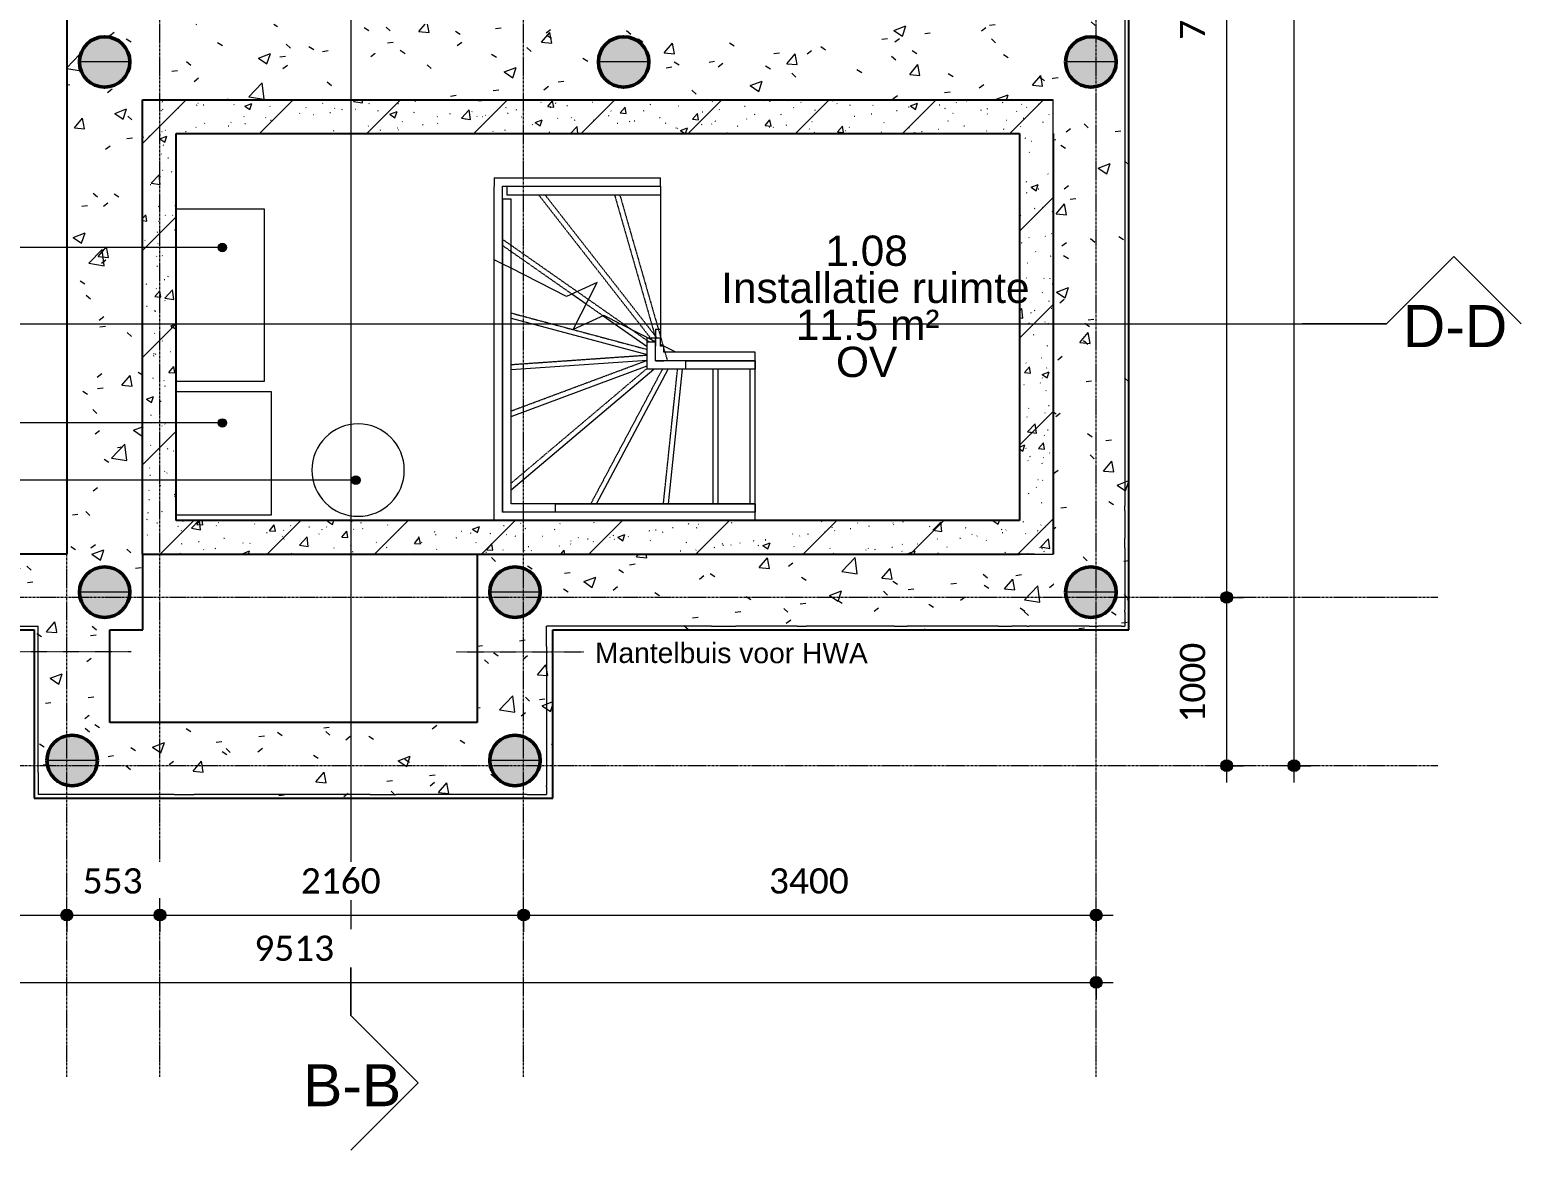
# Model space of a CAD drawing. Header units: millimetres. Extents: x -7809 to 7017, y -1424 to 14299.
# Drawn here: x -1839 to 7017, y -1424 to 5233 of the extents above; entities that cross this region are included whole.
import ezdxf

# ---------------------------------------------------------------- set-up
doc = ezdxf.new("R2010")
doc.units = ezdxf.units.MM
for name, pattern in [('dash-dash', [6, 3, -1, 1, -1]), ('grid', [24, 15, -3, 3, -3]), ('Overhead', [3.96875, 2.38125, -1.5875])]:
    doc.linetypes.add(name, pattern=pattern)
for name, color, linetype, lineweight in [('A-ANNO-DIMS', 211, 'Continuous', 9), ('A-ANNO-DIMS-100', 211, 'Continuous', 9), ('A-AREA-IDEN', 2, 'Continuous', 9), ('A-DETL', 90, 'Continuous', 9), ('A-FLOR-HRAL', 11, 'Continuous', 9), ('A-GENM', 13, 'Continuous', 9), ('A-GENM-IDEN', 13, 'Continuous', 9), ('A-WALL', 113, 'Continuous', 9), ('A-WALL-PATT', 111, 'Continuous', 25), ('C-TOPO', 7, 'Continuous', 9), ('G-ANNO-SYMB', 111, 'Continuous', 9), ('G-ANNO-TEXT', 231, 'Continuous', 9), ('S-FNDN', 32, 'Continuous', 9), ('S-GRID', 1, 'Continuous', 9), ('S-STRS', 31, 'Continuous', 9), ('S-STRS-MBND', 31, 'Overhead', 9)]:
    doc.layers.add(name, color=color, linetype=linetype, lineweight=lineweight)
doc.styles.add('Arial_1', font='arial.ttf', dxfattribs={"height": 250})
doc.styles.add('Arial_2', font='arial.ttf', dxfattribs={"height": 180})
doc.styles.add('Arial_3', font='arial.ttf', dxfattribs={"height": 120})
doc.styles.add('Calibri', font='calibri.ttf', dxfattribs={"height": 150})
doc.dimstyles.new('00_BR_maatvoering_1_5mm', dxfattribs={"dimscale": 304.8, "dimtxt": 176.602264, "dimasz": 0.918635, "dimexe": 0.328084, "dimexo": 0.0625, "dimgap": 0.229659, "dimtad": 1, "dimdec": 0, "dimzin": 0, "dimdsep": 46, "dimtxsty": 'Calibri', "dimblk1": 'DOTSMALL', "dimblk2": 'DOTSMALL', "dimsah": 1, "dimcen": 0.09, "dimdle": 0.328084, "dimazin": 0, "dimtfac": 1, "dimtdec": 4, "dimtix": 1, "dimtmove": 0, "dimatfit": 3, "dimfxl": 0.328084, "dimfxlon": 1, "dimtvp": 1, "dimtfill": 1, "dimtolj": 1, "dimtzin": 0, "dimarcsym": 2})
pattern_1 = [(50, (0, 0), (728.737, -63.756), [76.2, -838.2]), (355, (0, 0), (-140.97, 764.228), [60.96, -670.56]), (100.451, (60.7, -5.3), (587.77, 700.467), [64.76, -712.36]), (46.184, (0, 203.2), (1084.316, -168.17), [114.3, -1257.3]), (96.636, (90.4, 189.2), (949.61, 989.71), [97.14, -1068.54]), (351.184, (0, 203.2), (949.62, 989.7), [91.44, -1005.84]), (21, (101.6, 152.4), (606.458, -409.06), [76.2, -838.2]), (326, (101.6, 152.4), (247.21, 736.753), [60.96, -670.56]), (71.451, (152.14, 118.3), (853.67, 327.685), [64.76, -712.36]), (37.5, (0, 0), (12.3547, 338.22), [33.528, -628.904, 33.528, -647.192, -673.1]), (37.5, (0, 0), (12.3547, 338.22), [-1343.152, 33.528, -639.572]), (7.5, (0, 0), (267.279, 400.722), [33.528, -354.584, 33.528, -613.664, -256.54]), (7.5, (0, 0), (267.279, 400.722), [-1035.304, 33.528, -223.012]), (327.5, (-226.57, 0), (542.3633, -22.9153), [33.528, -220.472, 33.528, -758.952, -1051.56]), (327.5, (-226.57, 0), (542.3633, -22.9153), [-1046.48, 33.528, -1018.032]), (317.5, (-328.17, 0), (592.517, 101.707), [33.528, -296.672, 33.528, -492.76, -746.76]), (317.5, (-328.17, 0), (592.517, 101.707), [-856.488, 33.528, -713.232])]
pattern_2 = [(45, (0, 0), (-318.198, 318.198), []), (50, (0, 0), (430.356, -37.652), [45, -495]), (355, (0, 0), (-83.25, 451.315), [36, -396]), (100.451, (35.86, -3.14), (347.109, 413.66), [38.244, -420.685]), (46.184, (1e-13, 120), (640.344, -99.314), [67.5, -742.5]), (96.636, (53.36, 111.7), (560.793, 584.475), [57.366, -631.03]), (351.184, (1e-13, 120), (560.8, 584.47), [54, -594]), (21, (60, 90), (358.144, -241.572), [45, -495]), (326, (60, 90), (145.99, 435.09), [36, -396]), (71.451, (89.84, 69.87), (504.135, 193.515), [38.244, -420.685]), (37.5, (0, 0), (4.864, 133.1575), [3.353, -257.447, 3.353, -264.647, -265]), (37.5, (0, 0), (4.864, 133.1575), [-528.8, 3.353, -261.647]), (7.5, (0, 0), (105.2278, 157.7647), [3.353, -149.447, 3.353, -251.447, -101]), (7.5, (0, 0), (105.2278, 157.7647), [-407.6, 3.353, -97.647]), (327.5, (-89.2, 8e-14), (213.529, -9.022), [3.353, -96.647, 3.353, -308.647, -414]), (327.5, (-89.2, 8e-14), (213.529, -9.022), [-412, 3.353, -410.647]), (317.5, (-129.2, 1e-13), (233.2745, 40.042), [3.353, -126.647, 3.353, -203.847, -294]), (317.5, (-129.2, 1e-13), (233.2745, 40.042), [-337.2, 3.353, -290.647])]
pattern_3 = [(45, (0, 0), (-318.198, 318.198), []), (50, (0, 0), (430.356, -37.652), [45, -495]), (355, (0, 0), (-83.25, 451.315), [36, -396]), (100.451, (35.86, -3.14), (347.109, 413.66), [38.244, -420.685]), (46.184, (1e-13, 120), (640.344, -99.314), [67.5, -742.5]), (96.636, (53.36, 111.7), (560.793, 584.475), [57.366, -631.03]), (351.184, (1e-13, 120), (560.8, 584.47), [54, -594]), (21, (60, 90), (358.144, -241.572), [45, -495]), (326, (60, 90), (145.99, 435.09), [36, -396]), (71.451, (89.84, 69.87), (504.135, 193.515), [38.244, -420.685]), (37.5, (0, 0), (4.864, 133.1575), [3.353, -257.447, 3.353, -264.647, -265]), (37.5, (0, 0), (4.864, 133.1575), [-528.8, 3.353, -261.647]), (7.5, (0, 0), (105.2278, 157.7647), [3.353, -149.447, 3.353, -251.447, -101]), (7.5, (0, 0), (105.2278, 157.7647), [-407.6, 3.353, -97.647]), (327.5, (-89.2, 7e-14), (213.529, -9.022), [3.353, -96.647, 3.353, -308.647, -414]), (327.5, (-89.2, 7e-14), (213.529, -9.022), [-412, 3.353, -410.647]), (317.5, (-129.2, 1e-13), (233.2745, 40.042), [3.353, -126.647, 3.353, -203.847, -294]), (317.5, (-129.2, 1e-13), (233.2745, 40.042), [-337.2, 3.353, -290.647])]

# ---------------------------------------------------------------- blocks, each defined once
blk = doc.blocks.new('Top Rail Type - Top Rail_Internal_-2589573-Funderding plan')
at = {"layer": 'A-FLOR-HRAL'}
for p, q in [((2055.9, 3216.5), (2055.9, 3266.5)), ((2055.9, 3266.5), (2468.8, 3266.5)), ((2468.8, 3216.5), (2055.9, 3216.5)), ((2468.8, 3266.5), (2468.8, 3216.5))]:
    blk.add_line(p, q, dxfattribs=at)
blk = doc.blocks.new('Top Rail Type - Top Rail_Internal_-V1-Funderding plan')
at = {"layer": 'A-FLOR-HRAL', "linetype": 'Overhead'}
for p, q in [((1826.4, 3402.3), (1876.4, 3402.3)), ((1826.4, 3379), (1826.4, 3402.3)), ((1826.4, 3379), (1876.4, 3379)), ((1875.9, 3453.7), (1875.9, 3403.7)), ((1875.9, 3453.7), (1906.8, 3453.7)), ((1875.9, 3403.7), (1906.8, 3403.7)), ((1876.4, 3379), (1876.4, 3402.3)), ((1906.8, 3453.7), (1906.8, 3403.7))]:
    blk.add_line(p, q, dxfattribs=at)
at = {"layer": 'A-FLOR-HRAL'}
for p, q in [((1826.4, 3379), (1876.4, 3379)), ((1826.4, 3341.5), (1826.4, 3379)), ((1876.4, 3341.5), (1876.4, 3379)), ((1826.4, 3216.5), (1826.4, 3341.5)), ((1876.4, 3266.5), (1876.4, 3341.5)), ((1951.4, 3216.5), (1826.4, 3216.5)), ((1951.4, 3266.5), (1876.4, 3266.5)), ((2468.8, 3266.5), (1951.4, 3266.5)), ((2468.8, 3216.5), (1951.4, 3216.5)), ((2468.8, 3216.5), (2468.8, 3266.5))]:
    blk.add_line(p, q, dxfattribs=at)
blk = doc.blocks.new('Top Rail Type - Top Rail_Internal_-2589589-Funderding plan')
at = {"layer": 'A-FLOR-HRAL'}
for p, q in [((1282.9, 2367.3), (1282.9, 2417.3)), ((1282.9, 2417.3), (2468.8, 2417.3)), ((2468.8, 2417.3), (2468.8, 2367.3)), ((2468.8, 2367.3), (1282.9, 2367.3))]:
    blk.add_line(p, q, dxfattribs=at)
blk = doc.blocks.new('Top Rail Type - Top Rail_Internal_-V2-Funderding plan')
at = {"layer": 'A-FLOR-HRAL'}
for p, q in [((994.2, 4302.9), (994.2, 4252.9)), ((994.2, 4302.9), (1044.4, 4302.9)), ((994.2, 4252.9), (1044.4, 4252.9)), ((1044.4, 4302.9), (1906.8, 4302.9)), ((1044.4, 4252.9), (1906.8, 4252.9)), ((1906.8, 4302.9), (1906.8, 4252.9)), ((1019.2, 3815.7), (969.2, 3841.2)), ((969.2, 2530.8), (969.2, 3841.2)), ((1019.2, 2530.8), (1019.2, 3815.7)), ((969.2, 2367.3), (969.2, 2530.8)), ((1019.2, 2417.3), (1019.2, 2530.8)), ((1113.9, 2417.3), (1019.2, 2417.3)), ((2468.8, 2417.3), (1113.9, 2417.3)), ((2468.8, 2367.3), (2468.8, 2417.3)), ((1113.9, 2367.3), (969.2, 2367.3)), ((2468.8, 2367.3), (1113.9, 2367.3))]:
    blk.add_line(p, q, dxfattribs=at)
at = {"layer": 'A-FLOR-HRAL', "linetype": 'Overhead'}
for p, q in [((969.2, 4228.8), (1019.2, 4228.8)), ((969.2, 3841.2), (969.2, 4228.8)), ((1019.2, 3815.7), (1019.2, 4228.8))]:
    blk.add_line(p, q, dxfattribs=at)
blk = doc.blocks.new('EA_Boilervat_SBB200WPclassic_183L - EA_Boilervat_SBB200WPclassic_183L-457578-Funderding plan')
at = {"layer": 'A-GENM'}
for start, end in [(360, 180), (180, 360)]:
    blk.add_arc((0, 0), 274.5, start, end, dxfattribs=at)
blk = doc.blocks.new('EA_WTWUNIT_brinkrenoventexcellent - EA_WTWUNIT_brinkrenoventexcellent-457574-Funderding plan')
at = {"layer": 'A-GENM'}
for p, q in [((-365, 282.5), (-365, -282.5)), ((365, -282.5), (365, 282.5)), ((-365, -282.5), (365, -282.5))]:
    blk.add_line(p, q, dxfattribs=at)
blk = doc.blocks.new('EA_Boiler_stiebel_eltron_WPL09ACSclassiscompactset - EA_Boiler_stiebel_eltron_WPL09ACSclassiscompactset-457576-Funderding plan')
at = {"layer": 'A-GENM'}
for p, q in [((511, 262), (-511, 262)), ((-511, 262), (-511, -262)), ((511, -262), (511, 262))]:
    blk.add_line(p, q, dxfattribs=at)
blk = doc.blocks.new('17_EB_SFO_TLB_funderingspaal rond_gen_ISR - funderinspaal_rond_gen_d 300-2901158-Funderding plan')
at = {"layer": 'S-FNDN'}
blk.add_hatch(color=256, dxfattribs=at).paths.add_polyline_path([(-21.3, -148.5), (21.3, -148.5), (62.3, -136.4), (98.2, -113.4), (126.2, -81.1), (143.9, -42.3), (150, 0), (143.9, 42.3), (126.2, 81.1), (98.2, 113.4), (62.3, 136.4), (21.3, 148.5), (-21.3, 148.5), (-62.3, 136.4), (-98.2, 113.4), (-126.2, 81.1), (-143.9, 42.3), (-150, 0), (-143.9, -42.3), (-126.2, -81.1), (-98.2, -113.4), (-62.3, -136.4)])
blk.add_line((150, 0), (-150, 0), dxfattribs=at)
at = {"layer": 'S-FNDN', "lineweight": 50}
for start, end in [(360, 180), (180, 360)]:
    blk.add_arc((0, 0), 150, start, end, dxfattribs=at)
blk = doc.blocks.new('Section - gesloten pijl _ viewname _ sheetnumber-464714-Funderding plan')
at = {"layer": 'G-ANNO-SYMB'}
for p, q in [((-4, 4), (-8, 0)), ((0, 0), (-4, 4)), ((0, 0), (5, 0))]:
    blk.add_line(p, q, dxfattribs=at)
blk = doc.blocks.new('DIMBLOCK1-Funderding plan')
at = {"layer": 'A-ANNO-DIMS-100'}
h = blk.add_hatch(color=256, dxfattribs=at)
edge = h.paths.add_edge_path()
edge.add_arc((-5019.2, -26.7), 35, 0, 360)
h = blk.add_hatch(color=256, dxfattribs=at)
edge = h.paths.add_edge_path()
edge.add_arc((-1619.3, -26.7), 35, 0, 360)
for p, q in [((-5019.2, -26.7), (-5019.2, 73.3)), ((-1619.3, -26.7), (-1619.3, 73.3)), ((-5119.2, -26.7), (-1619.3, -26.7)), ((-5019.2, -26.7), (-5019.2, -126.7)), ((-1619.3, -26.7), (-1619.3, -126.7))]:
    blk.add_line(p, q, dxfattribs=at)
for centre in [(-5019.2, -26.7), (-1619.3, -26.7)]:
    blk.add_circle(centre, 35, dxfattribs=at)
at = {"layer": 'A-ANNO-DIMS-100', "color": 0, "insert": (-3562.4, 251.2), "char_height": 150, "width": 583.656, "attachment_point": 1, "line_spacing_factor": 1.158048, "style": 'Calibri', "bg_fill": 3, "box_fill_scale": 1.25, "bg_fill_color": 256, "bg_fill_true_color": 13158600, "bg_fill_transparency": 0}
blk.add_mtext('3400', dxfattribs=at)
blk = doc.blocks.new('_DotSmall')
at = {"color": 0, "linetype": 'ByBlock', "const_width": 0.5}
blk.add_lwpolyline([(-0.0625, 0, 1), (0.0625, 0, 1)], format="xyb", close=True, dxfattribs=at)
blk = doc.blocks.new('DIMBLOCK2-Funderding plan')
at = {"layer": 'A-ANNO-DIMS-100'}
h = blk.add_hatch(color=256, dxfattribs=at)
edge = h.paths.add_edge_path()
edge.add_arc((-1619.3, -26.7), 35, 0, 360)
h = blk.add_hatch(color=256, dxfattribs=at)
edge = h.paths.add_edge_path()
edge.add_arc((-1066.3, -26.7), 35, 0, 360)
for p, q in [((-1619.3, -26.7), (-1619.3, 73.3)), ((-1066.3, -26.7), (-1066.3, 73.3)), ((-1619.3, -26.7), (-1066.3, -26.7)), ((-1619.3, -26.7), (-1619.3, -126.7)), ((-1066.3, -26.7), (-1066.3, -126.7))]:
    blk.add_line(p, q, dxfattribs=at)
for centre in [(-1619.3, -26.7), (-1066.3, -26.7)]:
    blk.add_circle(centre, 35, dxfattribs=at)
at = {"layer": 'A-ANNO-DIMS-100', "color": 0, "insert": (-1525.2, 251.2), "char_height": 150, "width": 437.742, "attachment_point": 1, "line_spacing_factor": 1.158048, "style": 'Calibri', "bg_fill": 3, "box_fill_scale": 1.25, "bg_fill_color": 256, "bg_fill_true_color": 13158600, "bg_fill_transparency": 0}
blk.add_mtext('553', dxfattribs=at)
blk = doc.blocks.new('DIMBLOCK3-Funderding plan')
at = {"layer": 'A-ANNO-DIMS-100'}
h = blk.add_hatch(color=256, dxfattribs=at)
edge = h.paths.add_edge_path()
edge.add_arc((-1066.3, -26.7), 35, 0, 360)
h = blk.add_hatch(color=256, dxfattribs=at)
edge = h.paths.add_edge_path()
edge.add_arc((1093.7, -26.7), 35, 0, 360)
for p, q in [((-1066.3, -26.7), (-1066.3, 73.3)), ((1093.7, -26.7), (1093.7, 73.3)), ((-1066.3, -26.7), (1093.7, -26.7)), ((-1066.3, -26.7), (-1066.3, -126.7)), ((1093.7, -26.7), (1093.7, -126.7))]:
    blk.add_line(p, q, dxfattribs=at)
for centre in [(-1066.3, -26.7), (1093.7, -26.7)]:
    blk.add_circle(centre, 35, dxfattribs=at)
at = {"layer": 'A-ANNO-DIMS-100', "color": 0, "insert": (-229.5, 251.2), "char_height": 150, "width": 583.656, "attachment_point": 1, "line_spacing_factor": 1.158048, "style": 'Calibri', "bg_fill": 3, "box_fill_scale": 1.25, "bg_fill_color": 256, "bg_fill_true_color": 13158600, "bg_fill_transparency": 0}
blk.add_mtext('2160', dxfattribs=at)
blk = doc.blocks.new('DIMBLOCK4-Funderding plan')
at = {"layer": 'A-ANNO-DIMS-100'}
h = blk.add_hatch(color=256, dxfattribs=at)
edge = h.paths.add_edge_path()
edge.add_arc((1093.7, -26.7), 35, 0, 360)
h = blk.add_hatch(color=256, dxfattribs=at)
edge = h.paths.add_edge_path()
edge.add_arc((4493.7, -26.7), 35, 0, 360)
for p, q in [((1093.7, -26.7), (1093.7, 73.3)), ((4493.7, -26.7), (4493.7, 73.3)), ((1093.7, -26.7), (4593.7, -26.7)), ((1093.7, -26.7), (1093.7, -126.7)), ((4493.7, -26.7), (4493.7, -126.7))]:
    blk.add_line(p, q, dxfattribs=at)
for centre in [(1093.7, -26.7), (4493.7, -26.7)]:
    blk.add_circle(centre, 35, dxfattribs=at)
at = {"layer": 'A-ANNO-DIMS-100', "color": 0, "insert": (2550.5, 251.2), "char_height": 150, "width": 583.656, "attachment_point": 1, "line_spacing_factor": 1.158048, "style": 'Calibri', "bg_fill": 3, "box_fill_scale": 1.25, "bg_fill_color": 256, "bg_fill_true_color": 13158600, "bg_fill_transparency": 0}
blk.add_mtext('3400', dxfattribs=at)
blk = doc.blocks.new('DIMBLOCK5-Funderding plan')
at = {"layer": 'A-ANNO-DIMS-100'}
h = blk.add_hatch(color=256, dxfattribs=at)
edge = h.paths.add_edge_path()
edge.add_arc((-5019.2, -426.7), 35, 0, 360)
h = blk.add_hatch(color=256, dxfattribs=at)
edge = h.paths.add_edge_path()
edge.add_arc((4493.7, -426.7), 35, 0, 360)
for p, q in [((-5019.2, -426.7), (-5019.2, -326.7)), ((4493.7, -426.7), (4493.7, -326.7)), ((-5119.2, -426.7), (4593.7, -426.7)), ((-5019.2, -426.7), (-5019.2, -526.7)), ((4493.7, -426.7), (4493.7, -526.7))]:
    blk.add_line(p, q, dxfattribs=at)
for centre in [(-5019.2, -426.7), (4493.7, -426.7)]:
    blk.add_circle(centre, 35, dxfattribs=at)
at = {"layer": 'A-ANNO-DIMS-100', "color": 0, "insert": (-505.9, -148.8), "char_height": 150, "width": 583.656, "attachment_point": 1, "line_spacing_factor": 1.158048, "style": 'Calibri', "bg_fill": 3, "box_fill_scale": 1.25, "bg_fill_color": 256, "bg_fill_true_color": 13158600, "bg_fill_transparency": 0}
blk.add_mtext('9513', dxfattribs=at)
blk = doc.blocks.new('DIMBLOCK6-Funderding plan')
at = {"layer": 'A-ANNO-DIMS-100'}
h = blk.add_hatch(color=256, dxfattribs=at)
edge = h.paths.add_edge_path()
edge.add_arc((5268.4, 1860.4), 35, 0, 360)
h = blk.add_hatch(color=256, dxfattribs=at)
edge = h.paths.add_edge_path()
edge.add_arc((5268.4, 860.4), 35, 0, 360)
for p, q in [((5268.4, 1860.4), (5168.4, 1860.4)), ((5268.4, 760.4), (5268.4, 1860.4)), ((5268.4, 1860.4), (5368.4, 1860.4)), ((5268.4, 860.4), (5168.4, 860.4)), ((5268.4, 860.4), (5368.4, 860.4))]:
    blk.add_line(p, q, dxfattribs=at)
for centre in [(5268.4, 1860.4), (5268.4, 860.4)]:
    blk.add_circle(centre, 35, dxfattribs=at)
at = {"layer": 'A-ANNO-DIMS-100', "color": 0, "insert": (4990.5, 1117.2), "char_height": 150, "width": 583.656, "attachment_point": 1, "rotation": 90, "line_spacing_factor": 1.158048, "style": 'Calibri', "bg_fill": 3, "box_fill_scale": 1.25, "bg_fill_color": 256, "bg_fill_true_color": 13158600, "bg_fill_transparency": 0}
blk.add_mtext('1000', dxfattribs=at)
blk = doc.blocks.new('DIMBLOCK7-Funderding plan')
at = {"layer": 'A-ANNO-DIMS-100'}
h = blk.add_hatch(color=256, dxfattribs=at)
edge = h.paths.add_edge_path()
edge.add_arc((5268.4, 8973.5), 35, 0, 360)
h = blk.add_hatch(color=256, dxfattribs=at)
edge = h.paths.add_edge_path()
edge.add_arc((5268.4, 1860.4), 35, 0, 360)
for p, q in [((5268.4, 8973.5), (5168.4, 8973.5)), ((5268.4, 1860.4), (5268.4, 8973.5)), ((5268.4, 8973.5), (5368.4, 8973.5)), ((5268.4, 1860.4), (5168.4, 1860.4)), ((5268.4, 1860.4), (5368.4, 1860.4))]:
    blk.add_line(p, q, dxfattribs=at)
for centre in [(5268.4, 8973.5), (5268.4, 1860.4)]:
    blk.add_circle(centre, 35, dxfattribs=at)
at = {"layer": 'A-ANNO-DIMS-100', "color": 0, "insert": (4990.5, 5173.7), "char_height": 150, "width": 583.656, "attachment_point": 1, "rotation": 90, "line_spacing_factor": 1.158048, "style": 'Calibri', "bg_fill": 3, "box_fill_scale": 1.25, "bg_fill_color": 256, "bg_fill_true_color": 13158600, "bg_fill_transparency": 0}
blk.add_mtext('7113', dxfattribs=at)
blk = doc.blocks.new('DIMBLOCK9-Funderding plan')
at = {"layer": 'A-ANNO-DIMS-100'}
h = blk.add_hatch(color=256, dxfattribs=at)
edge = h.paths.add_edge_path()
edge.add_arc((5668.4, 11075.3), 35, 0, 360)
h = blk.add_hatch(color=256, dxfattribs=at)
edge = h.paths.add_edge_path()
edge.add_arc((5668.4, 860.4), 35, 0, 360)
for p, q in [((5668.4, 760.4), (5668.4, 11175.3)), ((5668.4, 11075.3), (5568.4, 11075.3)), ((5668.4, 11075.3), (5768.4, 11075.3)), ((5668.4, 860.4), (5568.4, 860.4)), ((5668.4, 860.4), (5768.4, 860.4))]:
    blk.add_line(p, q, dxfattribs=at)
for centre in [(5668.4, 11075.3), (5668.4, 860.4)]:
    blk.add_circle(centre, 35, dxfattribs=at)
at = {"layer": 'A-ANNO-DIMS-100', "color": 0, "insert": (5390.5, 5663.8), "char_height": 150, "width": 729.57, "attachment_point": 1, "rotation": 90, "line_spacing_factor": 1.158048, "style": 'Calibri', "bg_fill": 3, "box_fill_scale": 1.25, "bg_fill_color": 256, "bg_fill_true_color": 13158600, "bg_fill_transparency": 0}
blk.add_mtext('10215', dxfattribs=at)

msp = doc.modelspace()

# ---------------------------------------------------------------- hatches: boundary and pattern name
at = {"layer": 'A-GENM-IDEN'}
h = msp.add_hatch(color=256, dxfattribs=at)
edge = h.paths.add_edge_path()
edge.add_arc((-695.5, 3939.4), 25, 0, 360)
h = msp.add_hatch(color=256, dxfattribs=at)
edge = h.paths.add_edge_path()
edge.add_arc((-695.5, 2896.9), 25, 0, 360)
h = msp.add_hatch(color=256, dxfattribs=at)
edge = h.paths.add_edge_path()
edge.add_arc((97.3, 2556.9), 25, 0, 360)
at = {"layer": 'A-WALL-PATT', "lineweight": 9}
h = msp.add_hatch(dxfattribs=at)
h.set_pattern_fill('FP_1', color=256, style=0, pattern_type=2)
h.set_pattern_definition(pattern_1)
h.paths.add_polyline_path([(-1169.5, 2116.9), (-1169.5, 10816.9), (-1619.5, 10816.9), (-1619.5, 2116.9), (-1593.8, 2116.9)])
h.paths.add_polyline_path([(-1415.8, 4893.4), (-1456.8, 4905.4), (-1492.7, 4928.5), (-1520.6, 4960.8), (-1538.4, 4999.6), (-1544.5, 5041.9), (-1538.4, 5084.1), (-1520.6, 5123), (-1492.7, 5155.2), (-1456.8, 5178.3), (-1415.8, 5190.3), (-1373.1, 5190.3), (-1332.1, 5178.3), (-1296.2, 5155.2), (-1268.3, 5123), (-1250.5, 5084.1), (-1244.5, 5041.9), (-1250.5, 4999.6), (-1268.3, 4960.8), (-1296.2, 4928.5), (-1332.1, 4905.4), (-1373.1, 4893.4)])
h.paths.add_polyline_path([(-1373.1, 8793.4), (-1415.8, 8793.4), (-1456.8, 8805.4), (-1492.7, 8828.5), (-1520.6, 8860.8), (-1538.4, 8899.6), (-1544.5, 8941.9), (-1538.4, 8984.1), (-1520.6, 9023), (-1492.7, 9055.2), (-1456.8, 9078.3), (-1415.8, 9090.3), (-1373.1, 9090.3), (-1332.1, 9078.3), (-1296.2, 9055.2), (-1268.3, 9023), (-1250.5, 8984.1), (-1244.5, 8941.9), (-1250.5, 8899.6), (-1268.3, 8860.8), (-1296.2, 8828.5), (-1332.1, 8805.4)])
h = msp.add_hatch(dxfattribs=at)
h.set_pattern_fill('FP_1', color=256, style=0, pattern_type=2)
h.set_pattern_definition(pattern_1)
h.paths.add_polyline_path([(4606.2, 1666.9), (4687.2, 1666.9), (4687.2, 8716.9), (4237.2, 8716.9), (4237.2, 1666.9), (4588.4, 1666.9)])
h.paths.add_polyline_path([(4440.9, 1743.4), (4399.9, 1755.4), (4364, 1778.5), (4336.1, 1810.8), (4318.3, 1849.6), (4312.2, 1891.9), (4318.3, 1934.1), (4336.1, 1973), (4364, 2005.2), (4399.9, 2028.3), (4440.9, 2040.3), (4483.6, 2040.3), (4524.6, 2028.3), (4560.5, 2005.2), (4588.4, 1973), (4606.2, 1934.1), (4612.2, 1891.9), (4606.2, 1849.6), (4588.4, 1810.8), (4560.5, 1778.5), (4524.6, 1755.4), (4483.6, 1743.4)])
h.paths.add_polyline_path([(4440.9, 4893.4), (4399.9, 4905.4), (4364, 4928.5), (4336.1, 4960.8), (4318.3, 4999.6), (4312.2, 5041.9), (4318.3, 5084.1), (4336.1, 5123), (4364, 5155.2), (4399.9, 5178.3), (4440.9, 5190.3), (4483.6, 5190.3), (4524.6, 5178.3), (4560.5, 5155.2), (4588.4, 5123), (4606.2, 5084.1), (4612.2, 5041.9), (4606.2, 4999.6), (4588.4, 4960.8), (4560.5, 4928.5), (4524.6, 4905.4), (4483.6, 4893.4)])
h = msp.add_hatch(dxfattribs=at)
h.set_pattern_fill('FP_1', color=256, style=0, pattern_type=2)
h.set_pattern_definition(pattern_1)
h.paths.add_polyline_path([(4237.2, 4816.9), (4237.2, 5266.9), (-1169.5, 5266.9), (-1169.5, 4816.9), (2586.1, 4816.9)])
h.paths.add_polyline_path([(1665.9, 4893.4), (1624.9, 4905.4), (1589, 4928.5), (1561.1, 4960.8), (1543.3, 4999.6), (1537.2, 5041.9), (1543.3, 5084.1), (1561.1, 5123), (1589, 5155.2), (1624.9, 5178.3), (1665.9, 5190.3), (1708.6, 5190.3), (1749.6, 5178.3), (1785.5, 5155.2), (1813.4, 5123), (1831.2, 5084.1), (1837.2, 5041.9), (1831.2, 4999.6), (1813.4, 4960.8), (1785.5, 4928.5), (1749.6, 4905.4), (1708.6, 4893.4)])
h = msp.add_hatch(dxfattribs=at)
h.set_pattern_fill('FP_2', color=256, angle=45, style=0, pattern_type=2)
h.set_pattern_definition(pattern_3)
h.paths.add_polyline_path([(-1169.5, 2116.9), (-969.5, 2116.9), (-969.5, 4816.9), (-1169.5, 4816.9), (-1169.5, 2469)])
h = msp.add_hatch(dxfattribs=at)
h.set_pattern_fill('FP_2', color=256, angle=45, style=0, pattern_type=2)
h.set_pattern_definition(pattern_2)
h.paths.add_polyline_path([(4037.2, 4616.9), (4237.2, 4616.9), (4237.2, 4816.9), (-969.5, 4816.9), (-969.5, 4616.9), (2586.1, 4616.9)])
h = msp.add_hatch(dxfattribs=at)
h.set_pattern_fill('FP_2', color=256, angle=45, style=0, pattern_type=2)
h.set_pattern_definition(pattern_3)
h.paths.add_polyline_path([(4237.2, 2116.9), (4237.2, 4616.9), (4037.2, 4616.9), (4037.2, 2116.9)])
h = msp.add_hatch(dxfattribs=at)
h.set_pattern_fill('FP_2', color=256, angle=45, style=0, pattern_type=2)
h.set_pattern_definition(pattern_2)
h.paths.add_polyline_path([(4037.2, 2116.9), (4037.2, 2316.9), (-969.5, 2316.9), (-969.5, 2116.9), (2586.1, 2116.9)])
h = msp.add_hatch(dxfattribs=at)
h.set_pattern_fill('FP_1', color=256, style=0, pattern_type=2)
h.set_pattern_definition(pattern_1)
h.paths.add_polyline_path([(-1167.8, 1666.9), (-1167.8, 2116.9), (-4762.8, 2116.9), (-4762.8, 1666.9), (-1244.5, 1666.9)])
h.paths.add_polyline_path([(-1406.4, 1743.4), (-1415.8, 1743.4), (-1456.8, 1755.4), (-1492.7, 1778.5), (-1520.6, 1810.8), (-1538.4, 1849.6), (-1544.5, 1891.9), (-1538.4, 1934.1), (-1520.6, 1973), (-1492.7, 2005.2), (-1456.8, 2028.3), (-1415.8, 2040.3), (-1373.1, 2040.3), (-1332.1, 2028.3), (-1296.2, 2005.2), (-1268.3, 1973), (-1250.5, 1934.1), (-1244.5, 1891.9), (-1250.5, 1849.6), (-1268.3, 1810.8), (-1296.2, 1778.5), (-1332.1, 1755.4), (-1373.1, 1743.4)])
h = msp.add_hatch(dxfattribs=at)
h.set_pattern_fill('FP_1', color=256, style=0, pattern_type=2)
h.set_pattern_definition(pattern_1)
h.paths.add_polyline_path([(1168.4, 666.9), (1267.2, 666.9), (1267.2, 2116.9), (817.2, 2116.9), (817.2, 666.9), (1140.5, 666.9)])
h.paths.add_polyline_path([(1020.9, 743.4), (979.9, 755.4), (944, 778.5), (916.1, 810.8), (898.3, 849.6), (892.2, 891.9), (898.3, 934.1), (916.1, 973), (944, 1005.2), (979.9, 1028.3), (1020.9, 1040.3), (1063.6, 1040.3), (1104.6, 1028.3), (1140.5, 1005.2), (1168.4, 973), (1186.2, 934.1), (1192.2, 891.9), (1186.2, 849.6), (1168.4, 810.8), (1140.5, 778.5), (1104.6, 755.4), (1063.6, 743.4)])
h.paths.add_polyline_path([(1020.9, 1743.4), (979.9, 1755.4), (944, 1778.5), (916.1, 1810.8), (898.3, 1849.6), (892.2, 1891.9), (898.3, 1934.1), (916.1, 1973), (944, 2005.2), (979.9, 2028.3), (1020.9, 2040.3), (1063.6, 2040.3), (1104.6, 2028.3), (1140.5, 2005.2), (1168.4, 1973), (1186.2, 1934.1), (1192.2, 1891.9), (1186.2, 1849.6), (1168.4, 1810.8), (1140.5, 1778.5), (1104.6, 1755.4), (1063.6, 1743.4)])
h = msp.add_hatch(dxfattribs=at)
h.set_pattern_fill('FP_1', color=256, style=0, pattern_type=2)
h.set_pattern_definition(pattern_1)
h.paths.add_polyline_path([(4237.2, 1666.9), (4237.2, 2116.9), (1267.2, 2116.9), (1267.2, 1666.9), (2586.1, 1666.9)])
h = msp.add_hatch(dxfattribs=at)
h.set_pattern_fill('FP_1', color=256, style=0, pattern_type=2)
h.set_pattern_definition(pattern_1)
h.paths.add_polyline_path([(-1437.8, 666.9), (-1362.8, 666.9), (-1362.8, 1666.9), (-1812.8, 1666.9), (-1812.8, 666.9), (-1443.8, 666.9)])
h.paths.add_polyline_path([(-1609.1, 743.4), (-1650.1, 755.4), (-1686, 778.5), (-1713.9, 810.8), (-1731.7, 849.6), (-1737.8, 891.9), (-1731.7, 934.1), (-1713.9, 973), (-1686, 1005.2), (-1650.1, 1028.3), (-1609.1, 1040.3), (-1566.4, 1040.3), (-1525.4, 1028.3), (-1489.5, 1005.2), (-1461.6, 973), (-1443.8, 934.1), (-1437.8, 891.9), (-1443.8, 849.6), (-1461.6, 810.8), (-1489.5, 778.5), (-1525.4, 755.4), (-1566.4, 743.4)])
h = msp.add_hatch(dxfattribs=at)
h.set_pattern_fill('FP_1', color=256, style=0, pattern_type=2)
h.set_pattern_definition(pattern_1)
h.paths.add_polyline_path([(817.2, 666.9), (817.2, 1116.9), (-1362.8, 1116.9), (-1362.8, 666.9), (496.1, 666.9)])

# ---------------------------------------------------------------- linework, layer by layer
at = {"layer": 'A-DETL', "linetype": 'dash-dash'}
for p, q in [((-1237.8, 1536.9), (-1997.8, 1536.9)), ((692.2, 1536.9), (1452.2, 1536.9))]:
    msp.add_line(p, q, dxfattribs=at)
at = {"layer": 'A-GENM-IDEN'}
for p, q in [((-695.5, 3939.4), (-2808, 3939.4)), ((-695.5, 2896.9), (-2807.5, 2896.9)), ((97.3, 2556.9), (-2807.5, 2556.9))]:
    msp.add_line(p, q, dxfattribs=at)
for centre in [(-695.5, 3939.4), (-695.5, 2896.9), (97.3, 2556.9)]:
    msp.add_circle(centre, 25, dxfattribs=at)
at = {"layer": 'A-WALL'}
for p, q in [((4237.2, 4616.9), (4237.2, 4816.9)), ((4037.2, 2116.9), (4237.2, 2116.9))]:
    msp.add_line(p, q, dxfattribs=at)
at = {"layer": 'A-WALL', "lineweight": 25}
for p, q in [((-969.5, 4616.9), (4037.2, 4616.9)), ((-969.5, 2316.9), (-969.5, 4616.9)), ((4037.2, 4616.9), (4037.2, 2316.9)), ((4037.2, 2316.9), (-969.5, 2316.9)), ((-1169.5, 2116.9), (4037.2, 2116.9))]:
    msp.add_line(p, q, dxfattribs=at)
at = {"layer": 'C-TOPO'}
for p, q in [((4663.7, 7238.3), (4663.7, 2401.9)), ((-1150.6, 4816.9), (-1169.5, 4816.9)), ((-1169.5, 2465.9), (-1169.5, 4816.9)), ((-1150.6, 4816.9), (-1023.9, 4816.9)), ((-973.7, 4816.9), (-1023.9, 4816.9)), ((-973.7, 4816.9), (-635.5, 4816.9)), ((-556.6, 4816.9), (-635.5, 4816.9)), ((-556.6, 4816.9), (-25.1, 4816.9)), ((131.9, 4816.9), (-25.1, 4816.9)), ((131.9, 4816.9), (1190.1, 4816.9)), ((1439.7, 4816.9), (1190.1, 4816.9)), ((1439.7, 4816.9), (3121.2, 4816.9)), ((3166, 4816.9), (3121.2, 4816.9)), ((3166, 4816.9), (3468, 4816.9)), ((3567.4, 4816.9), (3468, 4816.9)), ((3567.4, 4816.9), (4237.2, 4816.9)), ((4237.2, 4467.9), (4237.2, 4816.9)), ((4237.2, 4467.9), (4237.2, 2116.9)), ((-1169.5, 2465.9), (-1169.5, 2116.9)), ((4663.7, 2377.2), (4663.7, 2401.9)), ((4663.7, 2377.2), (4663.7, 2210.9)), ((4663.7, 2155.7), (4663.7, 2210.9)), ((4663.7, 2155.7), (4663.7, 1784.1)), ((-950.9, 2116.9), (-1169.5, 2116.9)), ((-950.9, 2116.9), (-918.4, 2116.9)), ((-801.5, 2116.9), (-918.4, 2116.9)), ((-801.5, 2116.9), (-784.2, 2116.9)), ((83.2, 2116.9), (-784.2, 2116.9)), ((83.2, 2116.9), (212, 2116.9)), ((1939, 2116.9), (212, 2116.9)), ((1939, 2116.9), (2195.4, 2116.9)), ((2738.1, 2116.9), (2195.4, 2116.9)), ((2738.1, 2116.9), (2818.7, 2116.9)), ((3311.6, 2116.9), (2818.7, 2116.9)), ((3311.6, 2116.9), (3384.7, 2116.9)), ((4127.1, 2116.9), (3384.7, 2116.9)), ((4127.1, 2116.9), (4237.2, 2116.9)), ((4663.7, 1772), (4663.7, 1784.1)), ((4663.7, 1772), (4663.7, 1690.4)), ((-2227.4, 1690.4), (-1789.3, 1690.4)), ((-1789.3, 819.6), (-1789.3, 1690.4)), ((1230.2, 1568), (1230.2, 1690.4)), ((2208.9, 1690.4), (1230.2, 1690.4)), ((2208.9, 1690.4), (2354.2, 1690.4)), ((2717, 1690.4), (2354.2, 1690.4)), ((2717, 1690.4), (2770.9, 1690.4)), ((3293.9, 1690.4), (2770.9, 1690.4)), ((3293.9, 1690.4), (3371.6, 1690.4)), ((3911.7, 1690.4), (3371.6, 1690.4)), ((3911.7, 1690.4), (3991.9, 1690.4)), ((4080.8, 1690.4), (3991.9, 1690.4)), ((4080.8, 1690.4), (4094, 1690.4)), ((4451.4, 1690.4), (4094, 1690.4)), ((4451.4, 1690.4), (4504.4, 1690.4)), ((4643.2, 1690.4), (4504.4, 1690.4)), ((4643.2, 1690.4), (4663.7, 1690.4)), ((1230.2, 1568), (1230.2, 743.7)), ((-1789.3, 819.6), (-1789.3, 690.4)), ((1230.2, 736.8), (1230.2, 743.7)), ((1230.2, 736.8), (1230.2, 690.4)), ((-982.5, 690.4), (-1789.3, 690.4)), ((-982.5, 690.4), (-862.8, 690.4)), ((182.1, 690.4), (-862.8, 690.4)), ((182.1, 690.4), (337.2, 690.4)), ((1114.8, 690.4), (337.2, 690.4)), ((1114.8, 690.4), (1230.2, 690.4))]:
    msp.add_line(p, q, dxfattribs=at)
at = {"layer": 'G-ANNO-SYMB'}
for p, q in [((67.2, 13499), (67.2, -623.6)), ((-7008.7, 3486.7), (6217.1, 3486.7))]:
    msp.add_line(p, q, dxfattribs=at)
at = {"layer": 'S-FNDN', "lineweight": 25}
for p, q in [((-1619.5, 10816.9), (-1619.5, 2116.9)), ((4687.2, 1666.9), (4687.2, 9166.9)), ((-1169.5, 2116.9), (-1169.5, 4816.9)), ((-1169.5, 4816.9), (4237.2, 4816.9)), ((4237.2, 4616.9), (4237.2, 2116.9)), ((-1619.5, 2116.9), (-4762.8, 2116.9)), ((-1167.8, 1666.9), (-1167.8, 2116.9)), ((817.2, 2116.9), (817.2, 1116.9)), ((-5212.8, 1666.9), (-1812.8, 1666.9)), ((-1812.8, 1666.9), (-1812.8, 666.9)), ((-1362.8, 1116.9), (-1362.8, 1666.9)), ((-1362.8, 1666.9), (-1167.8, 1666.9)), ((1267.2, 1666.9), (4687.2, 1666.9)), ((1267.2, 666.9), (1267.2, 1666.9)), ((817.2, 1116.9), (-1362.8, 1116.9)), ((-1812.8, 666.9), (1267.2, 666.9))]:
    msp.add_line(p, q, dxfattribs=at)
at = {"layer": 'S-GRID', "linetype": 'grid'}
for p, q in [((-1066.3, -988.7), (-1066.3, 13256.3)), ((1093.7, -988.7), (1093.7, 13256.3)), ((4493.7, -988.7), (4493.7, 13256.3)), ((-1619.3, -988.7), (-1619.3, 11986.3)), ((6521.6, 1860.4), (-7016.6, 1860.4)), ((6521.6, 860.4), (-7016.6, 860.4))]:
    msp.add_line(p, q, dxfattribs=at)
at = {"layer": 'S-STRS'}
for p, q in [((918.8, 2316.9), (918.8, 3866.9)), ((968.8, 3532.9), (968.8, 3841.4)), ((1379.7, 3663.4), (1464.7, 3603.9)), ((968.8, 3210.3), (968.8, 3532.9)), ((1019.2, 3519.4), (1826.4, 3303.1)), ((1565.6, 3533.2), (1826.4, 3350.6)), ((1856.8, 3389), (1864.6, 3379)), ((1876.8, 3378.8), (1876.8, 3353.3)), ((1876.8, 3315.3), (1876.8, 3353.3)), ((1876.8, 3289.6), (1876.8, 3315.3)), ((1876.8, 3273.8), (1876.8, 3289.6)), ((1906.8, 3353.3), (1906.8, 3363.5)), ((1926.8, 3353.3), (1906.8, 3353.3)), ((1926.8, 3316.9), (1926.8, 3353.3)), ((2468.8, 3316.9), (1926.8, 3316.9)), ((2468.8, 3266.9), (2468.8, 3316.9)), ((968.8, 2917.2), (968.8, 3210.3)), ((1019.2, 3213.8), (1826.4, 3270.2)), ((1019.2, 2936), (1826.4, 3236.9)), ((1019.2, 2499.6), (1867.2, 3216.5)), ((1527.2, 2417.3), (1952.2, 3216.5)), ((1876.8, 3266.9), (1876.8, 3273.8)), ((1876.8, 3266.9), (1926.8, 3266.9)), ((1979, 3266.9), (1926.8, 3266.9)), ((1953.8, 2417.3), (2037.8, 3216.5)), ((2043.1, 3266.9), (1979, 3266.9)), ((2248.8, 3266.9), (2043.1, 3266.9)), ((2468.8, 3266.9), (2248.8, 3266.9)), ((2248.8, 2417.3), (2248.8, 3216.5)), ((2468.8, 2417.3), (2468.8, 3216.5)), ((968.8, 2457), (968.8, 2917.2)), ((968.8, 2366.9), (968.8, 2457)), ((1500.4, 2366.9), (968.8, 2366.9)), ((1948.5, 2366.9), (1500.4, 2366.9)), ((2248.8, 2366.9), (1948.5, 2366.9)), ((2468.8, 2366.9), (2248.8, 2366.9)), ((2468.8, 2316.9), (2468.8, 2366.9))]:
    msp.add_line(p, q, dxfattribs=at)
at = {"layer": 'S-STRS', "linetype": 'Overhead'}
for p, q in [((1411.5, 3677.7), (1478.4, 3630.9)), ((1019.2, 3550.4), (1826.4, 3334.1)), ((1736, 3450.5), (1838.2, 3379)), ((1019.2, 3243.9), (1826.4, 3300.3)), ((1921.6, 3355.9), (1922.4, 3353.3)), ((1926.8, 3337.7), (1947.2, 3266.9)), ((1019.2, 2968), (1826.4, 3268.9)), ((1019.2, 2538.9), (1826.4, 3221.3)), ((1493.2, 2417.3), (1918.2, 3216.5)), ((1923.6, 2417.3), (2007.6, 3216.5)), ((2218.8, 2417.3), (2218.8, 3216.5)), ((2438.8, 2417.3), (2438.8, 3216.5))]:
    msp.add_line(p, q, dxfattribs=at)
at = {"layer": 'S-STRS-MBND'}
for p, q in [((918.8, 4353.3), (918.8, 4303.3)), ((918.8, 4353.3), (1906.8, 4353.3)), ((1906.8, 4303.3), (1906.8, 4353.3)), ((918.8, 3866.9), (918.8, 4303.3)), ((968.8, 4303.3), (1906.8, 4303.3)), ((968.8, 3841.4), (968.8, 4303.3)), ((1181.8, 4252.9), (1856.8, 3389)), ((1219.9, 4252.9), (1883.7, 3403.3)), ((1633.2, 4252.9), (1876.8, 3403.3)), ((1664.4, 4252.9), (1921.6, 3355.9)), ((1906.8, 4252.9), (1906.8, 3403.3)), ((968.8, 3987.7), (1411.5, 3677.7)), ((968.8, 3951.1), (1379.7, 3663.4)), ((1464.7, 3603.9), (1565.6, 3533.2)), ((1478.4, 3630.9), (1736, 3450.5)), ((1876.8, 3403.3), (1876.8, 3378.8)), ((1876.8, 3403.3), (1906.8, 3403.3)), ((1906.8, 3363.5), (1906.8, 3403.3))]:
    msp.add_line(p, q, dxfattribs=at)
at = {"layer": 'S-STRS-MBND', "linetype": 'Continuous'}
for p, q in [((969.2, 3841.2), (918.8, 3866.9)), ((1347.2, 3648.6), (1019.2, 3815.7)), ((1529.5, 3731.1), (1347.2, 3648.6)), ((1387.6, 3452.7), (1529.5, 3731.1)), ((1569.9, 3535.1), (1387.6, 3452.7)), ((1876.8, 3378.8), (1569.9, 3535.1)), ((1998.3, 3316.9), (1906.8, 3363.5))]:
    msp.add_line(p, q, dxfattribs=at)

# ---------------------------------------------------------------- block references
at = {"layer": 'A-FLOR-HRAL'}
for name in ['Top Rail Type - Top Rail_Internal_-V2-Funderding plan', 'Top Rail Type - Top Rail_Internal_-V1-Funderding plan', 'Top Rail Type - Top Rail_Internal_-2589573-Funderding plan', 'Top Rail Type - Top Rail_Internal_-2589589-Funderding plan']:
    msp.add_blockref(name, (0, 0), dxfattribs=at)
at = {"layer": 'A-GENM'}
for name, p, rotation in [('EA_Boiler_stiebel_eltron_WPL09ACSclassiscompactset - EA_Boiler_stiebel_eltron_WPL09ACSclassiscompactset-457576-Funderding plan', (-707.5, 3656.9), 269.9999999999999), ('EA_WTWUNIT_brinkrenoventexcellent - EA_WTWUNIT_brinkrenoventexcellent-457574-Funderding plan', (-687, 2716.9), 90.0000000000001)]:
    msp.add_blockref(name, p, dxfattribs=dict(at, rotation=rotation))
msp.add_blockref('EA_Boilervat_SBB200WPclassic_183L - EA_Boilervat_SBB200WPclassic_183L-457578-Funderding plan', (110.5, 2616.9), dxfattribs=at)
at = {"layer": 'G-ANNO-SYMB', "extrusion": (0, 0, -1), "xscale": 99.99999999999993, "yscale": 99.99999999999993, "zscale": 99.99999999999993}
msp.add_blockref('Section - gesloten pijl _ viewname _ sheetnumber-464714-Funderding plan', (-6217.1, 3486.7), dxfattribs=at)
at = {"layer": 'G-ANNO-SYMB', "extrusion": (0, 0, -1), "xscale": 99.99999999999993, "yscale": 99.99999999999993, "zscale": 99.99999999999993, "rotation": 90.00000000000053}
msp.add_blockref('Section - gesloten pijl _ viewname _ sheetnumber-464714-Funderding plan', (-67.2, -623.6), dxfattribs=at)
at = {"layer": 'S-FNDN'}
for p in [(-1394.5, 5041.9), (1687.2, 5041.9), (4462.2, 5041.9), (-1394.5, 1891.9), (1042.2, 1891.9), (4462.2, 1891.9), (-1587.8, 891.9), (1042.2, 891.9)]:
    msp.add_blockref('17_EB_SFO_TLB_funderingspaal rond_gen_ISR - funderinspaal_rond_gen_d 300-2901158-Funderding plan', p, dxfattribs=at)

# ---------------------------------------------------------------- texts
at = {"layer": 'A-AREA-IDEN', "char_height": 180, "attachment_point": 1, "style": 'Arial_2'}
for s, insert, width in [('1.08', (2885.5, 4010.4), 585.232), ('Installatie ruimte', (2267, 3789.8), 2084.387), ('11.5 m²', (2710.5, 3569.8), 1010.126), ('OV', (2948.5, 3349.8), 432.911)]:
    msp.add_mtext(s, dxfattribs=dict(at, insert=insert, width=width))
at = {"layer": 'G-ANNO-SYMB', "char_height": 250, "attachment_point": 1, "style": 'Arial_1'}
for s, insert, width in [('D-D', (6314.1, 3597.4), 753.586), ('B-B', (-215.8, -912.9), 705.485)]:
    msp.add_mtext(s, dxfattribs=dict(at, insert=insert, width=width))
at = {"layer": 'G-ANNO-TEXT', "color": 7, "insert": (1516.8, 1591.4), "char_height": 120, "width": 2124.472, "attachment_point": 1, "rotation": 359.91078, "style": 'Arial_3'}
msp.add_mtext('Mantelbuis voor HWA', dxfattribs=at)

# ---------------------------------------------------------------- next in the draw order: dimensions: what is measured, and where the dimension line sits
at = {"layer": 'A-ANNO-DIMS'}
dim = msp.add_linear_dim(base=(5268.4, 1860.4), p1=(5168.4, 860.4), p2=(5168.4, 1860.4), angle=90, dimstyle='00_BR_maatvoering_1_5mm', override={"dimpost": '<>', "dimfxl": 1000}, dxfattribs=at)
dim.commit()
dim.dimension.update_dxf_attribs({"geometry": 'DIMBLOCK6-Funderding plan', "text_midpoint": (5121.5, 1360.4)})
dim = msp.add_linear_dim(base=(-1619.3, -26.7), p1=(-5019.2, 73.3), p2=(-1619.3, 73.3), dimstyle='00_BR_maatvoering_1_5mm', override={"dimpost": '<>', "dimfxl": 3399.975193}, dxfattribs=at)
dim.commit()
dim.dimension.update_dxf_attribs({"geometry": 'DIMBLOCK1-Funderding plan', "text_midpoint": (-3319.2, 120.2)})

# ---------------------------------------------------------------- next in the draw order: dimensions: what is measured, and where the dimension line sits
dim = msp.add_linear_dim(base=(5268.4, 8973.5), p1=(5168.4, 1860.4), p2=(5168.4, 8973.5), angle=90, dimstyle='00_BR_maatvoering_1_5mm', override={"dimpost": '<>', "dimfxl": 7113.109835}, dxfattribs=at)
dim.commit()
dim.dimension.update_dxf_attribs({"geometry": 'DIMBLOCK7-Funderding plan', "text_midpoint": (5121.5, 5416.9)})
dim = msp.add_linear_dim(base=(-1066.3, -26.7), p1=(-1619.3, 73.3), p2=(-1066.3, 73.3), dimstyle='00_BR_maatvoering_1_5mm', override={"dimpost": '<>', "dimfxl": 552.95}, dxfattribs=at)
dim.commit()
dim.dimension.update_dxf_attribs({"geometry": 'DIMBLOCK2-Funderding plan', "text_midpoint": (-1342.8, 120.2)})

# ---------------------------------------------------------------- next in the draw order: dimensions: what is measured, and where the dimension line sits
dim = msp.add_linear_dim(base=(5668.4, 11075.3), p1=(5568.4, 860.4), p2=(5568.4, 11075.3), angle=90, dimstyle='00_BR_maatvoering_1_5mm', override={"dimpost": '<>', "dimfxl": 10214.9}, dxfattribs=at)
dim.commit()
dim.dimension.update_dxf_attribs({"geometry": 'DIMBLOCK9-Funderding plan', "text_midpoint": (5521.5, 5967.8)})
dim = msp.add_linear_dim(base=(1093.7, -26.7), p1=(-1066.3, 73.3), p2=(1093.7, 73.3), dimstyle='00_BR_maatvoering_1_5mm', override={"dimpost": '<>', "dimfxl": 2160.009145}, dxfattribs=at)
dim.commit()
dim.dimension.update_dxf_attribs({"geometry": 'DIMBLOCK3-Funderding plan', "text_midpoint": (13.7, 120.2)})

# ---------------------------------------------------------------- next in the draw order: dimensions: what is measured, and where the dimension line sits
dim = msp.add_linear_dim(base=(4493.7, -26.7), p1=(1093.7, 73.3), p2=(4493.7, 73.3), dimstyle='00_BR_maatvoering_1_5mm', override={"dimpost": '<>', "dimfxl": 3400.040855}, dxfattribs=at)
dim.commit()
dim.dimension.update_dxf_attribs({"geometry": 'DIMBLOCK4-Funderding plan', "text_midpoint": (2793.7, 120.2)})

# ---------------------------------------------------------------- next in the draw order: dimensions: what is measured, and where the dimension line sits
dim = msp.add_linear_dim(base=(4493.7, -426.7), p1=(-5019.2, -326.7), p2=(4493.7, -326.7), dimstyle='00_BR_maatvoering_1_5mm', override={"dimpost": '<>', "dimfxl": 9512.975193}, dxfattribs=at)
dim.commit()
dim.dimension.update_dxf_attribs({"geometry": 'DIMBLOCK5-Funderding plan', "text_midpoint": (-262.7, -279.8)})

doc.saveas('drawing.dxf')
